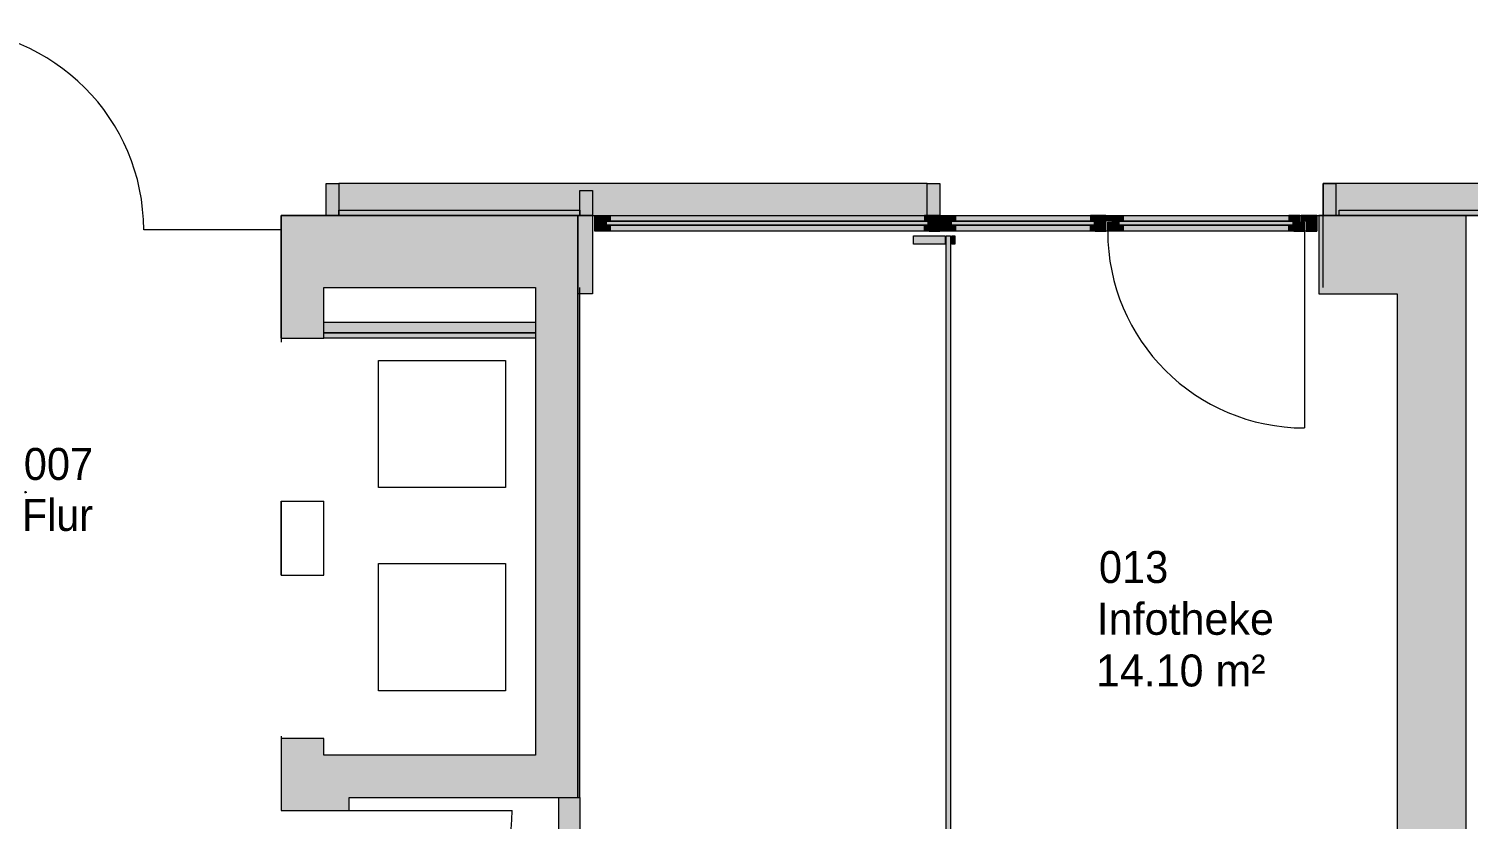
# Model space of a CAD drawing. Header units: inches. Extents: x 50200 to 250609, y 23637 to 115190.
# Drawn here: x 196906 to 203703, y 82908 to 86642 of the extents above; entities that cross this region are included whole.
import ezdxf

# ---------------------------------------------------------------- set-up
doc = ezdxf.new("R2010")
doc.units = ezdxf.units.IN
doc.header["$LTSCALE"] = 200
doc.header["$MEASUREMENT"] = 0
doc.header["$PDMODE"] = 34
doc.header["$PDSIZE"] = 5
doc.linetypes.add('Standardmuster', pattern=[0])
doc.linetypes.add('Volllinie', pattern=[0])
doc.layers.add('Grundebene', color=7, linetype='Continuous')
doc.styles.add('ARIAL', font='arial.ttf', dxfattribs={"height": 0.2})

# ---------------------------------------------------------------- blocks, each defined once
blk = doc.blocks.new('Color_Area-1B7D')
at = {"layer": 'Grundebene', "true_color": 0x000000, "transparency": 33554687}
blk.add_hatch(color=18, dxfattribs=at).paths.add_polyline_path([(199298.5, 85255.3), (199298.5, 85205.3), (198298.5, 85205.3), (198298.5, 85255.3)], flags=0)
at = {"layer": 'Grundebene', "color": 18, "linetype": 'Volllinie', "lineweight": 13, "true_color": 0x000000}
for p, q in [((198298.5, 85205.3), (198298.5, 85255.3)), ((198298.5, 85255.3), (199298.5, 85255.3)), ((199298.5, 85255.3), (199298.5, 85205.3)), ((199298.5, 85205.3), (198298.5, 85205.3))]:
    blk.add_line(p, q, dxfattribs=at)
blk = doc.blocks.new('Color_Area-1B83')
at = {"layer": 'Grundebene', "true_color": 0x000000, "transparency": 33554687}
blk.add_hatch(color=18, dxfattribs=at).paths.add_polyline_path([(199298.5, 85205.3), (199298.5, 85180.3), (198298.5, 85180.3), (198298.5, 85205.3)], flags=0)
at = {"layer": 'Grundebene', "color": 18, "linetype": 'Volllinie', "lineweight": 13, "true_color": 0x000000}
for p, q in [((198298.5, 85180.3), (198298.5, 85205.3)), ((198298.5, 85205.3), (199298.5, 85205.3)), ((199298.5, 85180.3), (198298.5, 85180.3)), ((199298.5, 85205.3), (199298.5, 85180.3))]:
    blk.add_line(p, q, dxfattribs=at)
blk = doc.blocks.new('Color_Area-1B94')
at = {"layer": 'Grundebene', "true_color": 0x000000, "transparency": 33554687}
blk.add_hatch(color=18, dxfattribs=at).paths.add_polyline_path([(207673.4, 85910.3), (203018.5, 85910.3), (203018.5, 85760.3), (207673.4, 85760.3)], flags=0)
at = {"layer": 'Grundebene', "color": 18, "linetype": 'Volllinie', "lineweight": 13, "true_color": 0x000000}
for p, q in [((207673.4, 85910.3), (203018.5, 85910.3)), ((203018.5, 85910.3), (203018.5, 85760.3)), ((207673.4, 85760.3), (207673.4, 85910.3)), ((203018.5, 85760.3), (207673.4, 85760.3))]:
    blk.add_line(p, q, dxfattribs=at)
blk = doc.blocks.new('Color_Area-1B9A')
at = {"layer": 'Grundebene', "true_color": 0x000000, "transparency": 33554687}
blk.add_hatch(color=18, dxfattribs=at).paths.add_polyline_path([(201148.5, 85910.3), (198370, 85910.3), (198370, 85760.3), (201148.5, 85760.3)], flags=0)
at = {"layer": 'Grundebene', "color": 18, "linetype": 'Volllinie', "lineweight": 13, "true_color": 0x000000}
for p, q in [((201148.5, 85910.3), (198370, 85910.3)), ((198370, 85910.3), (198370, 85760.3)), ((201148.5, 85760.3), (201148.5, 85910.3)), ((198370, 85760.3), (201148.5, 85760.3))]:
    blk.add_line(p, q, dxfattribs=at)
blk = doc.blocks.new('Color_Area-1C47')
at = {"layer": 'Grundebene', "true_color": 0x000000, "transparency": 33554687}
blk.add_hatch(color=18, dxfattribs=at).paths.add_polyline_path([(198098.5, 85760.3), (198098.5, 85180.3), (198298.5, 85180.3), (198298.5, 85420.3), (199298.5, 85420.3), (199298.5, 84686.2), (199298.5, 84420.3), (199298.5, 83210.3), (198298.5, 83210.3), (198298.5, 83290.3), (198098.5, 83290.3), (198098.5, 82950.3), (198418.3, 82950.3), (198418.3, 83010.3), (199498.5, 83010.3), (199498.5, 85760.3)], flags=0)
at = {"layer": 'Grundebene', "color": 18, "linetype": 'Volllinie', "lineweight": 13, "true_color": 0x000000}
for p, q in [((198098.5, 85760.3), (198098.5, 85180.3)), ((199498.5, 85760.3), (198098.5, 85760.3)), ((199498.5, 83010.3), (199498.5, 85760.3)), ((198298.5, 85180.3), (198298.5, 85420.3)), ((198298.5, 85420.3), (199298.5, 85420.3)), ((199298.5, 85420.3), (199298.5, 84686.2)), ((198098.5, 85180.3), (198298.5, 85180.3)), ((199298.5, 84686.2), (199298.5, 84420.3)), ((199298.5, 84420.3), (199298.5, 83210.3)), ((198298.5, 83290.3), (198098.5, 83290.3)), ((198098.5, 83290.3), (198098.5, 82950.3)), ((198298.5, 83210.3), (198298.5, 83290.3)), ((199298.5, 83210.3), (198298.5, 83210.3)), ((198418.3, 82950.3), (198418.3, 83010.3)), ((198418.3, 83010.3), (199498.5, 83010.3)), ((198098.5, 82950.3), (198418.3, 82950.3))]:
    blk.add_line(p, q, dxfattribs=at)
blk = doc.blocks.new('Color_Area-1D2B')
at = {"layer": 'Grundebene', "true_color": 0x000000, "transparency": 33554687}
blk.add_hatch(color=18, dxfattribs=at).paths.add_polyline_path([(199408.5, 83010.3), (199508.5, 83010.3), (199508.5, 81280.3), (199408.5, 81280.3)], flags=0)
at = {"layer": 'Grundebene', "color": 18, "linetype": 'Volllinie', "lineweight": 13, "true_color": 0x000000}
for p, q in [((199408.5, 83010.3), (199508.5, 83010.3)), ((199408.5, 81280.3), (199408.5, 83010.3)), ((199508.5, 83010.3), (199508.5, 81280.3)), ((199508.5, 81280.3), (199408.5, 81280.3))]:
    blk.add_line(p, q, dxfattribs=at)
blk = doc.blocks.new('Color_Area-1E78')
at = {"layer": 'Grundebene', "true_color": 0x000000, "transparency": 33554687}
blk.add_hatch(color=18, dxfattribs=at).paths.add_polyline_path([(199578.5, 85760.3), (202988.5, 85760.3), (202988.5, 85685.3), (199578.5, 85685.3)], flags=0)
at = {"layer": 'Grundebene', "color": 18, "linetype": 'Volllinie', "lineweight": 13, "true_color": 0x000000}
for p, q in [((199578.5, 85760.3), (202988.5, 85760.3)), ((199578.5, 85685.3), (199578.5, 85760.3)), ((202988.5, 85760.3), (202988.5, 85685.3)), ((202988.5, 85685.3), (199578.5, 85685.3))]:
    blk.add_line(p, q, dxfattribs=at)
blk = doc.blocks.new('Color_Area-1E7E')
at = {"layer": 'Grundebene', "true_color": 0xffffff, "transparency": 33554687}
blk.add_hatch(color=7, dxfattribs=at).paths.add_polyline_path([(202053.5, 85714.6), (202877.1, 85714.6), (202877.1, 85732.6), (202053.5, 85732.6)], flags=0)
at = {"layer": 'Grundebene', "color": 18, "linetype": 'Volllinie', "lineweight": 13, "true_color": 0x000000}
blk.add_lwpolyline([(202053.5, 85714.6), (202877.1, 85714.6), (202877.1, 85732.6), (202053.5, 85732.6), (202053.5, 85714.6)], dxfattribs=at)
blk = doc.blocks.new('Color_Area-1E81')
at = {"layer": 'Grundebene', "true_color": 0x000000, "transparency": 33554687}
blk.add_hatch(color=18, dxfattribs=at).paths.add_polyline_path([(202908.2, 85728), (202908.2, 85760.3), (202856.6, 85760.3), (202856.6, 85735.3), (202879.6, 85735.3), (202879.6, 85685.3), (202929.7, 85685.3), (202929.7, 85728)], flags=0)
at = {"layer": 'Grundebene', "color": 18, "linetype": 'Volllinie', "lineweight": 13, "true_color": 0x000000}
for p, q in [((202908.2, 85760.3), (202856.6, 85760.3)), ((202856.6, 85760.3), (202856.6, 85735.3)), ((202856.6, 85735.3), (202879.6, 85735.3)), ((202879.6, 85735.3), (202879.6, 85685.3)), ((202908.2, 85728), (202908.2, 85760.3)), ((202929.7, 85728), (202908.2, 85728)), ((202929.7, 85685.3), (202929.7, 85728)), ((202879.6, 85685.3), (202929.7, 85685.3))]:
    blk.add_line(p, q, dxfattribs=at)
blk = doc.blocks.new('Color_Area-1E8B')
at = {"layer": 'Grundebene', "true_color": 0x000000, "transparency": 33554687}
blk.add_hatch(color=18, dxfattribs=at).paths.add_polyline_path([(202856.6, 85712.3), (202879.6, 85712.3), (202879.6, 85685.3), (202856.6, 85685.3)], flags=0)
at = {"layer": 'Grundebene', "color": 18, "linetype": 'Volllinie', "lineweight": 13, "true_color": 0x000000}
for p, q in [((202856.6, 85712.3), (202879.6, 85712.3)), ((202856.6, 85685.3), (202856.6, 85712.3)), ((202879.6, 85685.3), (202856.6, 85685.3)), ((202879.6, 85712.3), (202879.6, 85685.3))]:
    blk.add_line(p, q, dxfattribs=at)
blk = doc.blocks.new('Color_Area-1E91')
at = {"layer": 'Grundebene', "true_color": 0xffffff, "transparency": 33554687}
blk.add_hatch(color=7, dxfattribs=at).paths.add_polyline_path([(199633.3, 85714.6), (201153.3, 85714.6), (201153.3, 85732.6), (199633.3, 85732.6)], flags=0)
at = {"layer": 'Grundebene', "color": 18, "linetype": 'Volllinie', "lineweight": 13, "true_color": 0x000000}
blk.add_lwpolyline([(199633.3, 85714.6), (201153.3, 85714.6), (201153.3, 85732.6), (199633.3, 85732.6), (199633.3, 85714.6)], dxfattribs=at)
blk = doc.blocks.new('Color_Area-1E94')
at = {"layer": 'Grundebene', "true_color": 0x000000, "transparency": 33554687}
blk.add_hatch(color=18, dxfattribs=at).paths.add_polyline_path([(201964.5, 85760.3), (201919.2, 85760.3), (201919.2, 85735.3), (201942.2, 85735.3), (201942.2, 85685.3), (201992.3, 85685.3), (201992.3, 85731.5), (201992.3, 85760.3)], flags=0)
at = {"layer": 'Grundebene', "color": 18, "linetype": 'Volllinie', "lineweight": 13, "true_color": 0x000000}
for p, q in [((201964.5, 85760.3), (201919.2, 85760.3)), ((201919.2, 85760.3), (201919.2, 85735.3)), ((201919.2, 85735.3), (201942.2, 85735.3)), ((201942.2, 85735.3), (201942.2, 85685.3)), ((201992.3, 85760.3), (201964.5, 85760.3)), ((201992.3, 85731.5), (201992.3, 85760.3)), ((201992.3, 85685.3), (201992.3, 85731.5)), ((201942.2, 85685.3), (201992.3, 85685.3))]:
    blk.add_line(p, q, dxfattribs=at)
blk = doc.blocks.new('Color_Area-1E9E')
at = {"layer": 'Grundebene', "true_color": 0x000000, "transparency": 33554687}
blk.add_hatch(color=18, dxfattribs=at).paths.add_polyline_path([(201919.2, 85712.3), (201942.2, 85712.3), (201942.2, 85685.3), (201919.2, 85685.3)], flags=0)
at = {"layer": 'Grundebene', "color": 18, "linetype": 'Volllinie', "lineweight": 13, "true_color": 0x000000}
for p, q in [((201919.2, 85712.3), (201942.2, 85712.3)), ((201919.2, 85685.3), (201919.2, 85712.3)), ((201942.2, 85685.3), (201919.2, 85685.3)), ((201942.2, 85712.3), (201942.2, 85685.3))]:
    blk.add_line(p, q, dxfattribs=at)
blk = doc.blocks.new('Color_Area-1EA4')
at = {"layer": 'Grundebene', "true_color": 0x000000, "transparency": 33554687}
blk.add_hatch(color=18, dxfattribs=at).paths.add_polyline_path([(199606.3, 85760.3), (199651.6, 85760.3), (199651.6, 85735.3), (199628.6, 85735.3), (199628.6, 85685.3), (199578.5, 85685.3), (199578.5, 85731.5), (199578.5, 85760.3)], flags=0)
at = {"layer": 'Grundebene', "color": 18, "linetype": 'Volllinie', "lineweight": 13, "true_color": 0x000000}
for p, q in [((199578.5, 85731.5), (199578.5, 85760.3)), ((199578.5, 85760.3), (199606.3, 85760.3)), ((199578.5, 85685.3), (199578.5, 85731.5)), ((199606.3, 85760.3), (199651.6, 85760.3)), ((199651.6, 85735.3), (199628.6, 85735.3)), ((199628.6, 85735.3), (199628.6, 85685.3)), ((199651.6, 85760.3), (199651.6, 85735.3)), ((199628.6, 85685.3), (199578.5, 85685.3))]:
    blk.add_line(p, q, dxfattribs=at)
blk = doc.blocks.new('Color_Area-1EAE')
at = {"layer": 'Grundebene', "true_color": 0x000000, "transparency": 33554687}
blk.add_hatch(color=18, dxfattribs=at).paths.add_polyline_path([(199628.6, 85712.3), (199651.6, 85712.3), (199651.6, 85685.3), (199628.6, 85685.3)], flags=0)
at = {"layer": 'Grundebene', "color": 18, "linetype": 'Volllinie', "lineweight": 13, "true_color": 0x000000}
for p, q in [((199628.6, 85712.3), (199651.6, 85712.3)), ((199628.6, 85685.3), (199628.6, 85712.3)), ((199651.6, 85685.3), (199628.6, 85685.3)), ((199651.6, 85712.3), (199651.6, 85685.3))]:
    blk.add_line(p, q, dxfattribs=at)
blk = doc.blocks.new('Color_Area-1EB4')
at = {"layer": 'Grundebene', "true_color": 0x000000, "transparency": 33554687}
blk.add_hatch(color=18, dxfattribs=at).paths.add_polyline_path([(202960.6, 85760.3), (202915.3, 85760.3), (202915.3, 85735.3), (202938.3, 85735.3), (202938.3, 85685.3), (202988.5, 85685.3), (202988.5, 85731.5), (202988.5, 85760.3)], flags=0)
at = {"layer": 'Grundebene', "color": 18, "linetype": 'Volllinie', "lineweight": 13, "true_color": 0x000000}
for p, q in [((202960.6, 85760.3), (202915.3, 85760.3)), ((202915.3, 85760.3), (202915.3, 85735.3)), ((202915.3, 85735.3), (202938.3, 85735.3)), ((202938.3, 85735.3), (202938.3, 85685.3)), ((202988.5, 85760.3), (202960.6, 85760.3)), ((202988.5, 85731.5), (202988.5, 85760.3)), ((202988.5, 85685.3), (202988.5, 85731.5)), ((202938.3, 85685.3), (202988.5, 85685.3))]:
    blk.add_line(p, q, dxfattribs=at)
blk = doc.blocks.new('Color_Area-1EBE')
at = {"layer": 'Grundebene', "true_color": 0x000000, "transparency": 33554687}
blk.add_hatch(color=18, dxfattribs=at).paths.add_polyline_path([(202022.5, 85728), (202022.5, 85760.3), (202074.1, 85760.3), (202074.1, 85735.3), (202051.1, 85735.3), (202051.1, 85685.3), (202001, 85685.3), (202001, 85728)], flags=0)
at = {"layer": 'Grundebene', "color": 18, "linetype": 'Volllinie', "lineweight": 13, "true_color": 0x000000}
for p, q in [((202001, 85685.3), (202001, 85728)), ((202001, 85728), (202022.5, 85728)), ((202022.5, 85728), (202022.5, 85760.3)), ((202022.5, 85760.3), (202074.1, 85760.3)), ((202074.1, 85735.3), (202051.1, 85735.3)), ((202051.1, 85735.3), (202051.1, 85685.3)), ((202074.1, 85760.3), (202074.1, 85735.3)), ((202051.1, 85685.3), (202001, 85685.3))]:
    blk.add_line(p, q, dxfattribs=at)
blk = doc.blocks.new('Color_Area-1EC8')
at = {"layer": 'Grundebene', "true_color": 0x000000, "transparency": 33554687}
blk.add_hatch(color=18, dxfattribs=at).paths.add_polyline_path([(202074.1, 85685.3), (202051.1, 85685.3), (202051.1, 85712.3), (202074.1, 85712.3)], flags=0)
at = {"layer": 'Grundebene', "color": 18, "linetype": 'Volllinie', "lineweight": 13, "true_color": 0x000000}
for p, q in [((202051.1, 85685.3), (202051.1, 85712.3)), ((202051.1, 85712.3), (202074.1, 85712.3)), ((202074.1, 85685.3), (202051.1, 85685.3)), ((202074.1, 85712.3), (202074.1, 85685.3))]:
    blk.add_line(p, q, dxfattribs=at)
blk = doc.blocks.new('Color_Area-1ECE')
at = {"layer": 'Grundebene', "true_color": 0x000000, "transparency": 33554687}
blk.add_hatch(color=18, dxfattribs=at).paths.add_polyline_path([(201992.3, 85760.3), (202015.3, 85760.3), (202015.3, 85735.3), (201992.3, 85735.3)], flags=0)
at = {"layer": 'Grundebene', "color": 18, "linetype": 'Volllinie', "lineweight": 13, "true_color": 0x000000}
for p, q in [((201992.3, 85760.3), (202015.3, 85760.3)), ((201992.3, 85735.3), (201992.3, 85760.3)), ((202015.3, 85735.3), (201992.3, 85735.3)), ((202015.3, 85760.3), (202015.3, 85735.3))]:
    blk.add_line(p, q, dxfattribs=at)
blk = doc.blocks.new('Color_Area-1ED4')
at = {"layer": 'Grundebene', "true_color": 0xffffff, "transparency": 33554687}
blk.add_hatch(color=7, dxfattribs=at).paths.add_polyline_path([(201261.7, 85714.6), (201939.1, 85714.6), (201939.1, 85732.6), (201261.7, 85732.6)], flags=0)
at = {"layer": 'Grundebene', "color": 18, "linetype": 'Volllinie', "lineweight": 13, "true_color": 0x000000}
blk.add_lwpolyline([(201261.7, 85714.6), (201939.1, 85714.6), (201939.1, 85732.6), (201261.7, 85732.6), (201261.7, 85714.6)], dxfattribs=at)
blk = doc.blocks.new('Color_Area-1ED7')
at = {"layer": 'Grundebene', "true_color": 0x000000, "transparency": 33554687}
blk.add_hatch(color=18, dxfattribs=at).paths.add_polyline_path([(201236.3, 85760.3), (201281.6, 85760.3), (201281.6, 85735.3), (201258.6, 85735.3), (201258.6, 85685.3), (201208.5, 85685.3), (201208.5, 85731.5), (201208.5, 85760.3)], flags=0)
at = {"layer": 'Grundebene', "color": 18, "linetype": 'Volllinie', "lineweight": 13, "true_color": 0x000000}
for p, q in [((201208.5, 85731.5), (201208.5, 85760.3)), ((201208.5, 85760.3), (201236.3, 85760.3)), ((201208.5, 85685.3), (201208.5, 85731.5)), ((201236.3, 85760.3), (201281.6, 85760.3)), ((201281.6, 85735.3), (201258.6, 85735.3)), ((201258.6, 85735.3), (201258.6, 85685.3)), ((201281.6, 85760.3), (201281.6, 85735.3)), ((201258.6, 85685.3), (201208.5, 85685.3))]:
    blk.add_line(p, q, dxfattribs=at)
blk = doc.blocks.new('Color_Area-1EE1')
at = {"layer": 'Grundebene', "true_color": 0x000000, "transparency": 33554687}
blk.add_hatch(color=18, dxfattribs=at).paths.add_polyline_path([(201281.6, 85685.3), (201258.6, 85685.3), (201258.6, 85712.3), (201281.6, 85712.3)], flags=0)
at = {"layer": 'Grundebene', "color": 18, "linetype": 'Volllinie', "lineweight": 13, "true_color": 0x000000}
for p, q in [((201258.6, 85685.3), (201258.6, 85712.3)), ((201258.6, 85712.3), (201281.6, 85712.3)), ((201281.6, 85685.3), (201258.6, 85685.3)), ((201281.6, 85712.3), (201281.6, 85685.3))]:
    blk.add_line(p, q, dxfattribs=at)
blk = doc.blocks.new('Color_Area-1EE7')
at = {"layer": 'Grundebene', "true_color": 0x000000, "transparency": 33554687}
blk.add_hatch(color=18, dxfattribs=at).paths.add_polyline_path([(201180.6, 85760.3), (201135.3, 85760.3), (201135.3, 85735.3), (201158.3, 85735.3), (201158.3, 85685.3), (201208.5, 85685.3), (201208.5, 85731.5), (201208.5, 85760.3)], flags=0)
at = {"layer": 'Grundebene', "color": 18, "linetype": 'Volllinie', "lineweight": 13, "true_color": 0x000000}
for p, q in [((201180.6, 85760.3), (201135.3, 85760.3)), ((201135.3, 85760.3), (201135.3, 85735.3)), ((201135.3, 85735.3), (201158.3, 85735.3)), ((201158.3, 85735.3), (201158.3, 85685.3)), ((201208.5, 85760.3), (201180.6, 85760.3)), ((201208.5, 85731.5), (201208.5, 85760.3)), ((201208.5, 85685.3), (201208.5, 85731.5)), ((201158.3, 85685.3), (201208.5, 85685.3))]:
    blk.add_line(p, q, dxfattribs=at)
blk = doc.blocks.new('Color_Area-1EF1')
at = {"layer": 'Grundebene', "true_color": 0x000000, "transparency": 33554687}
blk.add_hatch(color=18, dxfattribs=at).paths.add_polyline_path([(201135.3, 85712.3), (201158.3, 85712.3), (201158.3, 85685.3), (201135.3, 85685.3)], flags=0)
at = {"layer": 'Grundebene', "color": 18, "linetype": 'Volllinie', "lineweight": 13, "true_color": 0x000000}
for p, q in [((201135.3, 85712.3), (201158.3, 85712.3)), ((201135.3, 85685.3), (201135.3, 85712.3)), ((201158.3, 85685.3), (201135.3, 85685.3)), ((201158.3, 85712.3), (201158.3, 85685.3))]:
    blk.add_line(p, q, dxfattribs=at)
blk = doc.blocks.new('Gruppe-104-1E76')
at = {"layer": 'Grundebene', "color": 18, "linetype": 'Volllinie', "lineweight": 13, "true_color": 0x000000}
blk.add_line((202929.7, 85685.3), (202929.7, 84756.5), dxfattribs=at)
for points in [[(199578.5, 85760.3), (202988.5, 85760.3), (202988.5, 85685.3), (199578.5, 85685.3), (199578.5, 85760.3)], [(199606.3, 85760.3), (199651.6, 85760.3), (199651.6, 85735.3), (199628.6, 85735.3), (199628.6, 85685.3), (199578.5, 85685.3), (199578.5, 85760.3), (199606.3, 85760.3)], [(199633.3, 85714.6), (199633.3, 85732.6), (201153.3, 85732.6), (201153.3, 85714.6), (199633.3, 85714.6)], [(201180.6, 85760.3), (201135.3, 85760.3), (201135.3, 85735.3), (201158.3, 85735.3), (201158.3, 85685.3), (201208.5, 85685.3), (201208.5, 85760.3), (201180.6, 85760.3)], [(201236.3, 85760.3), (201281.6, 85760.3), (201281.6, 85735.3), (201258.6, 85735.3), (201258.6, 85685.3), (201208.5, 85685.3), (201208.5, 85760.3), (201236.3, 85760.3)], [(201261.7, 85714.6), (201261.7, 85732.6), (201939.1, 85732.6), (201939.1, 85714.6), (201261.7, 85714.6)], [(201964.5, 85760.3), (201919.2, 85760.3), (201919.2, 85735.3), (201942.2, 85735.3), (201942.2, 85685.3), (201992.3, 85685.3), (201992.3, 85760.3), (201964.5, 85760.3)], [(201992.3, 85760.3), (202015.3, 85760.3), (202015.3, 85735.3), (201992.3, 85735.3), (201992.3, 85760.3)], [(202022.5, 85728), (202022.5, 85760.3), (202074.1, 85760.3), (202074.1, 85735.3), (202051.1, 85735.3), (202051.1, 85685.3), (202001, 85685.3), (202001, 85728), (202022.5, 85728)], [(202053.5, 85714.6), (202053.5, 85732.6), (202877.1, 85732.6), (202877.1, 85714.6), (202053.5, 85714.6)], [(202908.2, 85728), (202908.2, 85760.3), (202856.6, 85760.3), (202856.6, 85735.3), (202879.6, 85735.3), (202879.6, 85685.3), (202929.7, 85685.3), (202929.7, 85728), (202908.2, 85728)], [(202960.6, 85760.3), (202915.3, 85760.3), (202915.3, 85735.3), (202938.3, 85735.3), (202938.3, 85685.3), (202988.5, 85685.3), (202988.5, 85760.3), (202960.6, 85760.3)], [(199628.6, 85712.3), (199651.6, 85712.3), (199651.6, 85685.3), (199628.6, 85685.3), (199628.6, 85712.3)], [(201135.3, 85712.3), (201158.3, 85712.3), (201158.3, 85685.3), (201135.3, 85685.3), (201135.3, 85712.3)], [(201281.6, 85685.3), (201258.6, 85685.3), (201258.6, 85712.3), (201281.6, 85712.3), (201281.6, 85685.3)], [(201919.2, 85712.3), (201942.2, 85712.3), (201942.2, 85685.3), (201919.2, 85685.3), (201919.2, 85712.3)], [(202074.1, 85685.3), (202051.1, 85685.3), (202051.1, 85712.3), (202074.1, 85712.3), (202074.1, 85685.3)], [(202856.6, 85712.3), (202879.6, 85712.3), (202879.6, 85685.3), (202856.6, 85685.3), (202856.6, 85712.3)]]:
    blk.add_lwpolyline(points, dxfattribs=at)
blk.add_arc((202929.7, 85685.3), 928.8, 180, 270, dxfattribs=at)
at = {"layer": 'Grundebene'}
for name in ['Color_Area-1E78', 'Color_Area-1EA4', 'Color_Area-1E91', 'Color_Area-1EE7', 'Color_Area-1ED7', 'Color_Area-1ED4', 'Color_Area-1E94', 'Color_Area-1ECE', 'Color_Area-1EBE', 'Color_Area-1E7E', 'Color_Area-1E81', 'Color_Area-1EB4', 'Color_Area-1EAE', 'Color_Area-1EF1', 'Color_Area-1EE1', 'Color_Area-1E9E', 'Color_Area-1EC8', 'Color_Area-1E8B']:
    blk.add_blockref(name, (0, 0), dxfattribs=at)
blk = doc.blocks.new('Color_Area-21F2')
at = {"layer": 'Grundebene', "true_color": 0x000000, "transparency": 33554687}
blk.add_hatch(color=18, dxfattribs=at).paths.add_polyline_path([(202978.5, 81940.3), (202978.5, 81580.3), (203368.5, 81580.3), (203368.5, 78080.3), (203008.5, 78080.3), (203008.5, 77750.3), (203693.5, 77750.3), (203693.5, 85760.3), (202998.5, 85760.3), (202998.5, 85390.3), (203368.5, 85390.3), (203368.5, 81940.3)], flags=0)
at = {"layer": 'Grundebene', "color": 18, "linetype": 'Volllinie', "lineweight": 13, "true_color": 0x000000}
for p, q in [((203693.5, 85760.3), (202998.5, 85760.3)), ((202998.5, 85760.3), (202998.5, 85390.3)), ((203693.5, 77750.3), (203693.5, 85760.3)), ((202998.5, 85390.3), (203368.5, 85390.3)), ((203368.5, 85390.3), (203368.5, 81940.3)), ((202978.5, 81940.3), (202978.5, 81580.3)), ((203368.5, 81940.3), (202978.5, 81940.3)), ((202978.5, 81580.3), (203368.5, 81580.3)), ((203368.5, 81580.3), (203368.5, 78080.3)), ((203368.5, 78080.3), (203008.5, 78080.3)), ((203008.5, 78080.3), (203008.5, 77750.3)), ((203008.5, 77750.3), (203693.5, 77750.3))]:
    blk.add_line(p, q, dxfattribs=at)
blk = doc.blocks.new('MText_1213-2871')
at = {"layer": 'Grundebene', "color": 18, "lineweight": 18, "true_color": 0x000000, "style": 'ARIAL'}
for s, width, p in [('013', 0.930222, (201959.7, 84024.2)), ('Infotheke', 0.964707, (201948.8, 83779.4)), ('14.10 m²', 0.962328, (201945.5, 83535.4))]:
    blk.add_text(s, height=151.03, dxfattribs=dict(at, width=width)).set_placement(p)
blk = doc.blocks.new('VBV_Raumstempel_FM_3-2A13')
at = {"layer": 'Grundebene', "color": 18, "linetype": 'Standardmuster', "lineweight": 13, "true_color": 0x000000}
blk.add_point((196891, 84453), dxfattribs=at)
blk = doc.blocks.new('MText_1526-2A16')
at = {"layer": 'Grundebene', "color": 18, "lineweight": 18, "true_color": 0x000000, "style": 'ARIAL', "width": 0.92313}
blk.add_text('Flur', height=151.0329861, dxfattribs=at).set_placement((196873.647313, 84270.099467))
blk = doc.blocks.new('MText_1527-2A19')
at = {"layer": 'Grundebene', "color": 18, "lineweight": 18, "true_color": 0x000000, "style": 'ARIAL', "width": 0.930644}
blk.add_text('007', height=151.03, dxfattribs=at).set_placement((196882.3, 84510.8))
blk = doc.blocks.new('Gruppe-181-2A11')
at = {"layer": 'Grundebene'}
for name in ['MText_1527-2A19', 'MText_1526-2A16', 'VBV_Raumstempel_FM_3-2A13']:
    blk.add_blockref(name, (0, 0), dxfattribs=at)
blk = doc.blocks.new('Color_Area-2CF7')
at = {"layer": 'Grundebene', "true_color": 0x000000, "transparency": 33554687}
blk.add_hatch(color=18, dxfattribs=at).paths.add_polyline_path([(201238.5, 81960.3), (201238.5, 85664.2), (201258.5, 85664.2), (201258.5, 81960.3)], flags=0)
at = {"layer": 'Grundebene', "color": 18, "linetype": 'Volllinie', "lineweight": 13, "true_color": 0x000000}
blk.add_lwpolyline([(201238.5, 81960.3), (201238.5, 85664.2), (201258.5, 85664.2), (201258.5, 81960.3), (201238.5, 81960.3)], dxfattribs=at)
blk = doc.blocks.new('Color_Area-2D06')
at = {"layer": 'Grundebene', "true_color": 0x000000, "transparency": 33554687}
blk.add_hatch(color=18, dxfattribs=at).paths.add_polyline_path([(198310, 85910.3), (198370, 85910.3), (198370, 85760.3), (198310, 85760.3)], flags=0)
at = {"layer": 'Grundebene', "color": 18, "linetype": 'Volllinie', "lineweight": 13, "true_color": 0x000000}
for p, q in [((198310, 85910.3), (198370, 85910.3)), ((198310, 85760.3), (198310, 85910.3)), ((198370, 85910.3), (198370, 85760.3)), ((198370, 85760.3), (198310, 85760.3))]:
    blk.add_line(p, q, dxfattribs=at)
blk = doc.blocks.new('Color_Area-2D0C')
at = {"layer": 'Grundebene', "true_color": 0x000000, "transparency": 33554687}
blk.add_hatch(color=18, dxfattribs=at).paths.add_polyline_path([(201148.5, 85910.3), (201208.5, 85910.3), (201208.5, 85760.3), (201148.5, 85760.3)], flags=0)
at = {"layer": 'Grundebene', "color": 18, "linetype": 'Volllinie', "lineweight": 13, "true_color": 0x000000}
for p, q in [((201148.5, 85910.3), (201208.5, 85910.3)), ((201148.5, 85760.3), (201148.5, 85910.3)), ((201208.5, 85910.3), (201208.5, 85760.3)), ((201208.5, 85760.3), (201148.5, 85760.3))]:
    blk.add_line(p, q, dxfattribs=at)
blk = doc.blocks.new('Color_Area-2D12')
at = {"layer": 'Grundebene', "true_color": 0x000000, "transparency": 33554687}
blk.add_hatch(color=18, dxfattribs=at).paths.add_polyline_path([(203018.5, 85910.3), (203078.5, 85910.3), (203078.5, 85760.3), (203018.5, 85760.3)], flags=0)
at = {"layer": 'Grundebene', "color": 18, "linetype": 'Volllinie', "lineweight": 13, "true_color": 0x000000}
for p, q in [((203018.5, 85910.3), (203078.5, 85910.3)), ((203018.5, 85760.3), (203018.5, 85910.3)), ((203078.5, 85910.3), (203078.5, 85760.3)), ((203078.5, 85760.3), (203018.5, 85760.3))]:
    blk.add_line(p, q, dxfattribs=at)
blk = doc.blocks.new('Color_Area-2D1E')
at = {"layer": 'Grundebene', "true_color": 0x000000, "transparency": 33554687}
blk.add_hatch(color=18, dxfattribs=at).paths.add_polyline_path([(198370, 85785.2), (199508.5, 85785.2), (199508.5, 85760.3), (198370, 85760.3)], flags=0)
at = {"layer": 'Grundebene', "color": 18, "linetype": 'Volllinie', "lineweight": 13, "true_color": 0x000000}
for p, q in [((198370, 85785.2), (199508.5, 85785.2)), ((198370, 85760.3), (198370, 85785.2)), ((199508.5, 85785.2), (199508.5, 85760.3)), ((199508.5, 85760.3), (198370, 85760.3))]:
    blk.add_line(p, q, dxfattribs=at)
blk = doc.blocks.new('Color_Area-2D24')
at = {"layer": 'Grundebene', "true_color": 0x000000, "transparency": 33554687}
blk.add_hatch(color=18, dxfattribs=at).paths.add_polyline_path([(203093.7, 85785.2), (207581.5, 85785.2), (207581.5, 85760.3), (203093.7, 85760.3)], flags=0)
at = {"layer": 'Grundebene', "color": 18, "linetype": 'Volllinie', "lineweight": 13, "true_color": 0x000000}
for p, q in [((203093.7, 85785.2), (207581.5, 85785.2)), ((203093.7, 85760.3), (203093.7, 85785.2)), ((207581.5, 85785.2), (207581.5, 85760.3)), ((207581.5, 85760.3), (203093.7, 85760.3))]:
    blk.add_line(p, q, dxfattribs=at)
blk = doc.blocks.new('Color_Area-2D43')
at = {"layer": 'Grundebene', "true_color": 0x000000, "transparency": 33554687}
blk.add_hatch(color=18, dxfattribs=at).paths.add_polyline_path([(199498.5, 85760.3), (199568.5, 85760.3), (199568.5, 85390.3), (199498.5, 85390.3)], flags=0)
at = {"layer": 'Grundebene', "color": 18, "linetype": 'Volllinie', "lineweight": 13, "true_color": 0x000000}
for p, q in [((199498.5, 85760.3), (199568.5, 85760.3)), ((199498.5, 85390.3), (199498.5, 85760.3)), ((199568.5, 85760.3), (199568.5, 85390.3)), ((199568.5, 85390.3), (199498.5, 85390.3))]:
    blk.add_line(p, q, dxfattribs=at)
blk = doc.blocks.new('Color_Area-2E13')
at = {"layer": 'Grundebene', "true_color": 0x000000, "transparency": 33554687}
blk.add_hatch(color=18, dxfattribs=at).paths.add_polyline_path([(201083.5, 85624.2), (201083.5, 85664.2), (201233.5, 85664.2), (201233.5, 85624.2)], flags=0)
at = {"layer": 'Grundebene', "color": 18, "linetype": 'Volllinie', "lineweight": 13, "true_color": 0x000000}
for p, q in [((201083.5, 85624.2), (201083.5, 85664.2)), ((201083.5, 85664.2), (201233.5, 85664.2)), ((201233.5, 85664.2), (201233.5, 85624.2)), ((201233.5, 85624.2), (201083.5, 85624.2))]:
    blk.add_line(p, q, dxfattribs=at)
blk = doc.blocks.new('Color_Area-2E19')
at = {"layer": 'Grundebene', "true_color": 0x000000, "transparency": 33554687}
blk.add_hatch(color=18, dxfattribs=at).paths.add_polyline_path([(201264.3, 85624.2), (201264.3, 85664.2), (201278.5, 85664.2), (201278.5, 85624.2)], flags=0)
at = {"layer": 'Grundebene', "color": 18, "linetype": 'Volllinie', "lineweight": 13, "true_color": 0x000000}
for p, q in [((201264.3, 85624.2), (201264.3, 85664.2)), ((201264.3, 85664.2), (201278.5, 85664.2)), ((201278.5, 85664.2), (201278.5, 85624.2)), ((201278.5, 85624.2), (201264.3, 85624.2))]:
    blk.add_line(p, q, dxfattribs=at)
blk = doc.blocks.new('Color_Area-2EF1')
at = {"layer": 'Grundebene', "true_color": 0x000000, "transparency": 33554687}
blk.add_hatch(color=18, dxfattribs=at).paths.add_polyline_path([(199508.5, 85877.7), (199568.5, 85877.7), (199568.5, 85760.3), (199508.5, 85760.3)], flags=0)
at = {"layer": 'Grundebene', "color": 18, "linetype": 'Volllinie', "lineweight": 13, "true_color": 0x000000}
for p, q in [((199508.5, 85877.7), (199568.5, 85877.7)), ((199508.5, 85760.3), (199508.5, 85877.7)), ((199568.5, 85877.7), (199568.5, 85760.3)), ((199568.5, 85760.3), (199508.5, 85760.3))]:
    blk.add_line(p, q, dxfattribs=at)

msp = doc.modelspace()

# ---------------------------------------------------------------- linework, layer by layer
at = {"layer": 'Grundebene', "color": 18, "linetype": 'Volllinie', "lineweight": 13, "true_color": 0x000000}
for p, q in [((198098.5, 85180.3), (198098.5, 85760.3)), ((198098.5, 85760.3), (199498.5, 85760.3)), ((199498.5, 85760.3), (203018.5, 85760.3)), ((199498.5, 85760.3), (199498.5, 83010.3)), ((203018.5, 85420.3), (203018.5, 85760.3)), ((203018.5, 85760.3), (203693.5, 85760.3)), ((198098.5, 85691.7), (197448.5, 85691.7)), ((198298.5, 85180.3), (198298.5, 85420.3)), ((198298.5, 85420.3), (199298.5, 85420.3)), ((199298.5, 85420.3), (199298.5, 83210.3)), ((199508.5, 83010.3), (199508.5, 85420.3)), ((198098.5, 85180.3), (198298.5, 85180.3)), ((198098.5, 85180.3), (198098.5, 85162.1)), ((198098.5, 84410.3), (198298.5, 84410.3)), ((198098.5, 84060.3), (198098.5, 84410.3)), ((198098.5, 84410.3), (198098.5, 84060.3)), ((198298.5, 84060.3), (198298.5, 84410.3)), ((198298.5, 84060.3), (198298.5, 84210.3)), ((198098.5, 84060.3), (198298.5, 84060.3)), ((198098.5, 83300.3), (198098.5, 83290.3)), ((199508.5, 83010.3), (199508.5, 81950.3)), ((198283.5, 82950.3), (199188.5, 82950.3))]:
    msp.add_line(p, q, dxfattribs=at)
for points in [[(198310, 85910.3), (198370, 85910.3), (198370, 85760.3), (198310, 85760.3), (198310, 85910.3)], [(201148.5, 85910.3), (198370, 85910.3), (198370, 85760.3), (201148.5, 85760.3), (201148.5, 85910.3)], [(199508.5, 85877.7), (199568.5, 85877.7), (199568.5, 85760.3), (199508.5, 85760.3), (199508.5, 85877.7)], [(201148.5, 85910.3), (201208.5, 85910.3), (201208.5, 85760.3), (201148.5, 85760.3), (201148.5, 85910.3)], [(207673.4, 85910.3), (203018.5, 85910.3), (203018.5, 85760.3), (207673.4, 85760.3), (207673.4, 85910.3)], [(203018.5, 85910.3), (203078.5, 85910.3), (203078.5, 85760.3), (203018.5, 85760.3), (203018.5, 85910.3)], [(198370, 85785.2), (199508.5, 85785.2), (199508.5, 85760.3), (198370, 85760.3), (198370, 85785.2)], [(203093.7, 85785.2), (207581.5, 85785.2), (207581.5, 85760.3), (203093.7, 85760.3), (203093.7, 85785.2)], [(198098.5, 85760.3), (198098.5, 85180.3), (198298.5, 85180.3), (198298.5, 85420.3), (199298.5, 85420.3), (199298.5, 83210.3), (198298.5, 83210.3), (198298.5, 83290.3), (198098.5, 83290.3), (198098.5, 82950.3), (198418.3, 82950.3), (198418.3, 83010.3), (199498.5, 83010.3), (199498.5, 85760.3), (198098.5, 85760.3)], [(199498.5, 85760.3), (199568.5, 85760.3), (199568.5, 85390.3), (199498.5, 85390.3), (199498.5, 85760.3)], [(202978.5, 81940.3), (202978.5, 81580.3), (203368.5, 81580.3), (203368.5, 78080.3), (203008.5, 78080.3), (203008.5, 77750.3), (203693.5, 77750.3), (203693.5, 85760.3), (202998.5, 85760.3), (202998.5, 85390.3), (203368.5, 85390.3), (203368.5, 81940.3), (202978.5, 81940.3)], [(201083.5, 85624.2), (201083.5, 85664.2), (201233.5, 85664.2), (201233.5, 85624.2), (201083.5, 85624.2)], [(201264.3, 85624.2), (201264.3, 85664.2), (201278.5, 85664.2), (201278.5, 85624.2), (201264.3, 85624.2)], [(199298.5, 85255.3), (199298.5, 85205.3), (198298.5, 85205.3), (198298.5, 85255.3), (199298.5, 85255.3)], [(198557, 85075.2), (199157, 85075.2), (199157, 84475.2), (198557, 84475.2), (198557, 85075.2)], [(198557, 84115.5), (199157, 84115.5), (199157, 83515.5), (198557, 83515.5), (198557, 84115.5)], [(199408.5, 83010.3), (199508.5, 83010.3), (199508.5, 81280.3), (199408.5, 81280.3), (199408.5, 83010.3)]]:
    msp.add_lwpolyline(points, dxfattribs=at)
for centre, radius, start, end in [((196498.5, 85691.7), 950, 0, 90), ((198298.5, 82950.3), 890, 269.6736, 360)]:
    msp.add_arc(centre, radius, start, end, dxfattribs=at)

# ---------------------------------------------------------------- block references
at = {"layer": 'Grundebene'}
for name in ['Color_Area-2D06', 'Color_Area-1B9A', 'Color_Area-2EF1', 'Color_Area-2D0C', 'Color_Area-1B94', 'Color_Area-2D12', 'Color_Area-2D1E', 'Color_Area-2D24', 'Color_Area-1C47', 'Color_Area-2D43', 'Gruppe-104-1E76', 'Color_Area-21F2', 'Color_Area-2E13', 'Color_Area-2CF7', 'Color_Area-2E19', 'Color_Area-1B7D', 'Color_Area-1B83', 'Gruppe-181-2A11', 'MText_1213-2871', 'Color_Area-1D2B']:
    msp.add_blockref(name, (0, 0), dxfattribs=at)

doc.saveas('drawing.dxf')
